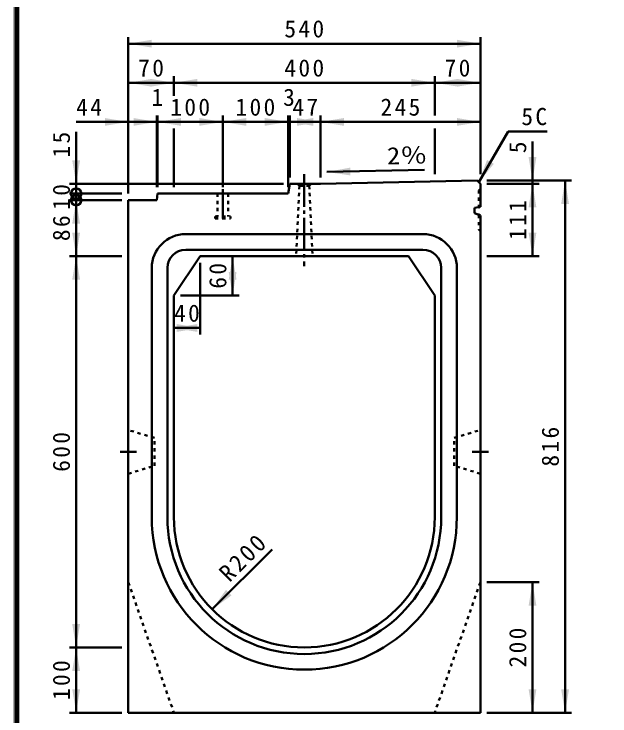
# Model space of a CAD drawing. Units: millimetres, scale not verified. Extents: x 100 to 4105, y 100 to 2870.
# Drawn here: x 100 to 1014, y 860 to 1937 of the extents above; entities that cross this region are included whole.
import ezdxf
from ezdxf.enums import TextEntityAlignment as Align

# ---------------------------------------------------------------- set-up
doc = ezdxf.new("R2010")
doc.units = ezdxf.units.MM
doc.header["$LTSCALE"] = 5
doc.header["$PDMODE"] = 32
doc.header["$PDSIZE"] = 2.5
doc.linetypes.add('USER1', pattern=[2.2, 1, -1.2])
doc.linetypes.add('USER2', pattern=[13.4, 10, -1.2, 1, -1.2])
doc.layers.add('V-nasSTD', color=7, linetype='Continuous', lineweight=35)
doc.styles.add('ＭＳ ゴシック', font='')
doc.styles.get('ＭＳ ゴシック').set_extended_font_data('MS Gothic')

msp = doc.modelspace()

# ---------------------------------------------------------------- hatches: boundary and pattern name
at = {"layer": 'V-nasSTD'}
for points in [[(311.282, 1897.467), (275.282, 1891.467), (311.282, 1885.467)], [(779.282, 1885.467), (815.282, 1891.467), (779.282, 1897.467)], [(311.282, 1837.467), (275.282, 1831.467), (311.282, 1825.467)], [(309.282, 1825.467), (345.282, 1831.467), (309.282, 1837.467)], [(381.282, 1837.467), (345.282, 1831.467), (381.282, 1825.467)], [(709.282, 1825.467), (745.282, 1831.467), (709.282, 1837.467)], [(781.282, 1837.467), (745.282, 1831.467), (781.282, 1825.467)], [(779.282, 1825.467), (815.282, 1831.467), (779.282, 1837.467)], [(239.282, 1765.467), (275.282, 1771.467), (239.282, 1777.467)], [(283.282, 1765.467), (319.282, 1771.467), (283.282, 1777.467)], [(356.282, 1777.467), (320.282, 1771.467), (356.282, 1765.467)], [(384.282, 1765.467), (420.282, 1771.467), (384.282, 1777.467)], [(456.282, 1777.467), (420.282, 1771.467), (456.282, 1765.467)], [(484.282, 1765.467), (520.282, 1771.467), (484.282, 1777.467)], [(559.282, 1777.467), (523.282, 1771.467), (559.282, 1765.467)], [(534.282, 1765.467), (570.282, 1771.467), (534.282, 1777.467)], [(606.282, 1777.467), (570.282, 1771.467), (606.282, 1765.467)], [(779.282, 1765.467), (815.282, 1771.467), (779.282, 1777.467)], [(201.282, 1712.467), (195.282, 1676.467), (189.282, 1712.467)], [(825.585, 1713.144), (812.782, 1678.967), (835.978, 1707.144)], [(889.282, 1717.467), (895.282, 1681.467), (901.282, 1717.467)], [(615.763, 1701.431), (579.896, 1694.683), (616.013, 1689.434)], [(951.282, 1645.467), (945.282, 1681.467), (939.282, 1645.467)], [(901.282, 1640.467), (895.282, 1676.467), (889.282, 1640.467)], [(201.282, 1615.467), (195.282, 1651.467), (189.282, 1615.467)], [(189.282, 1601.467), (195.282, 1565.467), (201.282, 1601.467)], [(889.282, 1601.467), (895.282, 1565.467), (901.282, 1601.467)], [(201.282, 1529.467), (195.282, 1565.467), (189.282, 1529.467)], [(441.282, 1529.467), (435.282, 1565.467), (429.282, 1529.467)], [(429.282, 1541.467), (435.282, 1505.467), (441.282, 1541.467)], [(381.282, 1461.467), (345.282, 1455.467), (381.282, 1449.467)], [(349.282, 1449.467), (385.282, 1455.467), (349.282, 1461.467)], [(901.282, 1029.467), (895.282, 1065.467), (889.282, 1029.467)], [(425.073, 1053.744), (403.86, 1024.046), (433.559, 1045.259)], [(189.282, 1001.467), (195.282, 965.467), (201.282, 1001.467)], [(201.282, 929.467), (195.282, 965.467), (189.282, 929.467)], [(189.282, 901.467), (195.282, 865.467), (201.282, 901.467)], [(889.282, 901.467), (895.282, 865.467), (901.282, 901.467)], [(939.282, 901.467), (945.282, 865.467), (951.282, 901.467)]]:
    msp.add_hatch(color=256, dxfattribs=at).paths.add_polyline_path(points)

# ---------------------------------------------------------------- linework, layer by layer
at = {"layer": 'V-nasSTD', "lineweight": 100}
msp.add_line((105, 2865), (105, 105), dxfattribs=at)
at = {"layer": 'V-nasSTD', "lineweight": 50}
for p, q in [((275.282, 1661.467), (275.282, 1901.467)), ((815.282, 1691.467), (815.282, 1901.467)), ((275.282, 1891.467), (815.282, 1891.467)), ((345.282, 1811.467), (345.282, 1841.467)), ((745.282, 1781.467), (745.282, 1841.467)), ((275.282, 1831.467), (345.282, 1831.467)), ((345.282, 1831.467), (745.282, 1831.467)), ((745.282, 1831.467), (815.282, 1831.467)), ((319.282, 1671.467), (319.282, 1781.467)), ((320.282, 1671.467), (320.282, 1781.467)), ((420.282, 1671.467), (420.282, 1781.467)), ((520.282, 1671.467), (520.282, 1781.467)), ((523.282, 1686.467), (523.282, 1781.467)), ((570.282, 1686.467), (570.282, 1781.467)), ((195.282, 1771.467), (275.282, 1771.467)), ((275.282, 1771.467), (319.282, 1771.467)), ((319.282, 1771.467), (320.282, 1771.467)), ((320.282, 1771.467), (420.282, 1771.467)), ((420.282, 1771.467), (520.282, 1771.467)), ((520.282, 1771.467), (523.282, 1771.467)), ((523.282, 1771.467), (570.282, 1771.467)), ((570.282, 1771.467), (815.282, 1771.467)), ((195.282, 1756.467), (195.282, 1676.467)), ((345.282, 1761.467), (345.282, 1671.467)), ((745.282, 1761.467), (745.282, 1691.467)), ((857.782, 1756.91), (812.782, 1678.967)), ((857.782, 1756.91), (917.782, 1756.91)), ((895.282, 1741.467), (895.282, 1681.467)), ((579.896, 1694.683), (729.863, 1697.807)), ((570.282, 1676.467), (810.282, 1681.467)), ((810.282, 1681.467), (815.282, 1676.467)), ((825.282, 1681.467), (955.282, 1681.467)), ((895.282, 1676.467), (895.282, 1681.467)), ((945.282, 865.467), (945.282, 1681.467)), ((513.282, 1676.467), (185.282, 1676.467)), ((195.282, 1676.467), (195.282, 1661.467)), ((523.282, 1676.467), (520.282, 1661.467)), ((523.282, 1676.467), (570.282, 1676.467)), ((815.282, 1676.467), (815.282, 1641.482)), ((825.282, 1676.467), (905.282, 1676.467)), ((895.282, 1565.467), (895.282, 1676.467)), ((265.282, 1661.467), (185.282, 1661.467)), ((195.282, 1661.467), (195.282, 1651.467)), ((320.282, 1661.467), (319.282, 1651.467)), ((520.282, 1661.467), (320.282, 1661.467)), ((265.282, 1651.467), (185.282, 1651.467)), ((195.282, 1565.467), (195.282, 1651.467)), ((275.282, 865.467), (275.282, 1651.467)), ((275.282, 1651.467), (319.282, 1651.467)), ((806.282, 1639.467), (815.282, 1641.482)), ((806.282, 1631.467), (806.282, 1639.467)), ((806.282, 1631.467), (815.282, 1628.109)), ((815.282, 865.467), (815.282, 1628.109)), ((363.282, 1599.467), (727.282, 1599.467)), ((363.282, 1575.467), (727.282, 1575.467)), ((265.282, 1565.467), (185.282, 1565.467)), ((195.282, 965.467), (195.282, 1565.467)), ((385.282, 1565.467), (345.282, 1505.467)), ((385.282, 1565.467), (705.282, 1565.467)), ((435.282, 1505.467), (435.282, 1565.467)), ((532.782, 1565.467), (557.782, 1565.467)), ((705.282, 1565.467), (745.282, 1505.467)), ((825.282, 1565.467), (905.282, 1565.467)), ((385.282, 1555.467), (385.282, 1445.467)), ((311.282, 1515.467), (311.282, 1547.467)), ((335.282, 1515.467), (335.282, 1547.467)), ((755.282, 1547.467), (755.282, 1515.467)), ((779.282, 1547.467), (779.282, 1515.467)), ((311.282, 1165.467), (311.282, 1515.467)), ((335.282, 1165.467), (335.282, 1515.467)), ((755.282, 1515.467), (755.282, 1165.467)), ((779.282, 1515.467), (779.282, 1165.467)), ((345.282, 1505.467), (345.282, 1165.467)), ((355.282, 1505.467), (445.282, 1505.467)), ((745.282, 1505.467), (745.282, 1165.467)), ((345.282, 1455.467), (385.282, 1455.467)), ((403.86, 1024.046), (495.784, 1115.97)), ((825.282, 1065.467), (905.282, 1065.467)), ((895.282, 865.467), (895.282, 1065.467)), ((265.282, 965.467), (185.282, 965.467)), ((195.282, 865.467), (195.282, 965.467)), ((265.282, 865.467), (185.282, 865.467)), ((275.282, 865.467), (815.282, 865.467)), ((825.282, 865.467), (955.282, 865.467))]:
    msp.add_line(p, q, dxfattribs=at)
at = {"layer": 'V-nasSTD', "linetype": 'USER2', "lineweight": 50}
for p, q in [((545.282, 1691.467), (545.282, 1550.467)), ((420.282, 1668.467), (420.282, 1623.467)), ((287.782, 1265.467), (262.782, 1265.467)), ((802.782, 1265.467), (827.782, 1265.467))]:
    msp.add_line(p, q, dxfattribs=at)
at = {"layer": 'V-nasSTD', "linetype": 'USER1', "lineweight": 50}
for p, q in [((537.782, 1673.467), (532.782, 1565.467)), ((537.782, 1673.467), (534.782, 1676.467)), ((534.782, 1676.467), (555.782, 1676.467)), ((537.782, 1673.467), (552.782, 1673.467)), ((552.782, 1673.467), (555.782, 1676.467)), ((552.782, 1673.467), (557.782, 1565.467)), ((812.982, 1666.467), (815.282, 1668.767)), ((412.282, 1661.467), (412.282, 1626.467)), ((428.282, 1661.467), (428.282, 1626.467)), ((812.982, 1666.467), (812.982, 1640.967)), ((408.282, 1626.467), (432.282, 1626.467)), ((408.282, 1626.467), (408.282, 1623.467)), ((432.282, 1626.467), (432.282, 1623.467)), ((812.982, 1628.967), (812.982, 1606.467)), ((408.282, 1623.467), (432.282, 1623.467)), ((812.982, 1606.467), (815.282, 1604.167)), ((315.282, 1286.967), (275.282, 1298.967)), ((275.282, 1298.967), (275.282, 1231.967)), ((775.282, 1286.967), (815.282, 1298.967)), ((815.282, 1298.967), (815.282, 1231.967)), ((315.282, 1243.967), (315.282, 1286.967)), ((775.282, 1243.967), (775.282, 1286.967)), ((275.282, 1231.967), (315.282, 1243.967)), ((815.282, 1231.967), (775.282, 1243.967)), ((275.282, 1065.467), (345.282, 865.467)), ((815.282, 1065.467), (745.282, 865.467))]:
    msp.add_line(p, q, dxfattribs=at)
at = {"layer": 'V-nasSTD', "lineweight": 13}
msp.add_lwpolyline([(100, 100), (100, 2870), (4105, 2870), (4105, 100)], close=True, dxfattribs=at)
at = {"layer": 'V-nasSTD', "lineweight": 50}
for centre in [(195.282, 1661.467), (195.282, 1651.467)]:
    msp.add_circle(centre, 8, dxfattribs=at)
for centre, radius, start, end in [((363.282, 1547.467), 52, 90, 180), ((727.282, 1547.467), 52, 0, 90), ((363.282, 1547.467), 28, 90, 180), ((727.282, 1547.467), 28, 0, 90), ((545.282, 1165.467), 234, 180, 270), ((545.282, 1165.467), 210, 180, 270), ((545.282, 1165.467), 200, 180, 270), ((545.282, 1165.467), 200, 270, 0), ((545.282, 1165.467), 210, 270, 0), ((545.282, 1165.467), 234, 270, 0)]:
    msp.add_arc(centre, radius, start, end, dxfattribs=at)
at = {"layer": 'V-nasSTD'}
for p in [(812.982, 1640.967), (812.982, 1628.967)]:
    msp.add_point(p, dxfattribs=at)

# ---------------------------------------------------------------- texts
at = {"layer": 'V-nasSTD', "style": 'ＭＳ ゴシック'}
for s, p in [('1', (310.782, 1822.467)), ('3', (512.782, 1822.467))]:
    msp.add_text(s, height=26.39, dxfattribs=at).set_placement(p, align=Align.TOP_LEFT)
at = {"layer": 'V-nasSTD', "style": 'ＭＳ ゴシック', "width": 1.15}
msp.add_text('2％', height=26.39, rotation=1.193, dxfattribs=at).set_placement((671.526, 1732.599), align=Align.TOP_LEFT)
at = {"layer": 'V-nasSTD', "style": 'ＭＳ ゴシック'}
msp.add_text('5', height=26.39, rotation=90, dxfattribs=at).set_placement((859.282, 1723.467), align=Align.TOP_LEFT)
at = {"layer": 'V-nasSTD', "char_height": 26.39, "attachment_point": 1, "style": 'ＭＳ ゴシック'}
for s, insert in [('\\T1.2;540', (514.682, 1927.467)), ('\\T1.2;70', (290.482, 1867.467)), ('\\T1.2;400', (514.682, 1867.467)), ('\\T1.2;70', (760.482, 1867.467)), ('\\T1.2;44', (195.282, 1807.467)), ('\\T1.2;100', (339.682, 1807.467)), ('\\T1.2;100', (439.682, 1807.467)), ('\\T1.2;47', (526.982, 1807.467)), ('\\T1.2;245', (662.182, 1807.467)), ('\\T1.2;5C', (878.182, 1792.91)), ('\\T1.2;40', (345.482, 1491.467))]:
    msp.add_mtext(s, dxfattribs=dict(at, insert=insert))
for s, insert, rotation in [('\\T1.2;15', (159.282, 1716.867), 90), ('\\T1.2;10', (159.282, 1636.667), 90), ('\\T1.2;111', (859.282, 1590.367), 90), ('\\T1.2;86', (159.282, 1588.667), 90), ('\\T1.2;60', (399.282, 1515.667), 90), ('\\T1.2;600', (159.282, 1234.867), 90), ('\\T1.2;816', (909.282, 1242.867), 90), ('\\T1.2;R200', (411.78, 1082.877), 45), ('\\T1.2;200', (859.282, 934.867), 90), ('\\T1.2;100', (159.282, 884.867), 90)]:
    msp.add_mtext(s, dxfattribs=dict(at, insert=insert, rotation=rotation))

doc.saveas('drawing.dxf')
